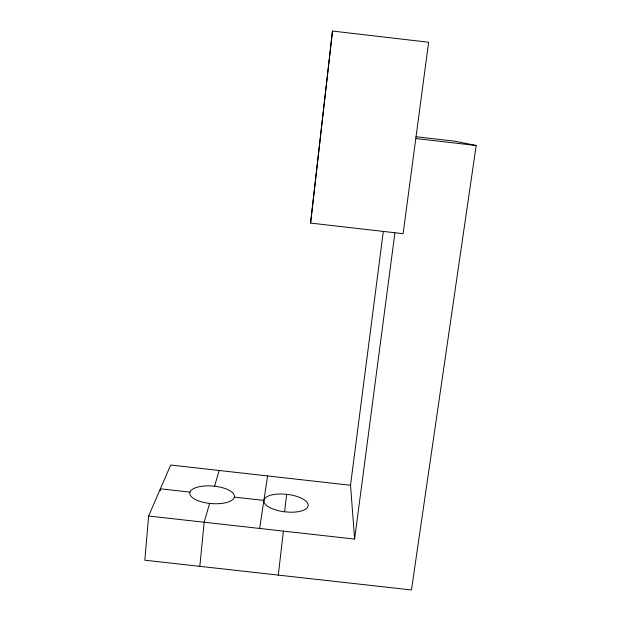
<?xml version="1.0" encoding="UTF-8"?>
<svg xmlns="http://www.w3.org/2000/svg" width="621" height="621" viewBox="0 0 621 621"><rect width="100%" height="100%" fill="white"/><g stroke="black" fill="none" stroke-linecap="round" stroke-linejoin="round"><path stroke-width="0.93" d="M148.629 516.028L354.614 539.082L350.523 485.257L170.674 465.036L148.629 516.028L144.825 560.204L411.467 589.95L476.175 145.508L455.216 141.254L415.954 136.713M160.226 490.73L160.397 488.805L189.987 492.119M199.822 566.336L204.162 522.238L209.619 503.398M310.585 223.079L332.491 31.05L428.63 42.244L403.114 233.69L310.585 223.079L332.491 31.05M284.628 511.681L286.63 494.347M278.301 575.093L283.401 531.11M350.523 485.257L383.266 231.788M354.614 539.082L394.894 232.999M259.64 528.455L267.589 475.934M214.594 486.212L219.151 470.485M234.334 497.095A22.379 8.787 4.6 0 1 199.271 501.147A22.379 8.787 4.6 0 1 202.71 486.173A22.379 8.787 4.6 0 1 234.334 497.095L263.886 500.417A22.294 8.81 6.6 0 0 284.371 511.774L290.279 512.209A22.294 8.81 6.6 0 0 308.132 504.718A22.294 8.81 6.6 0 0 287.616 494.417L281.965 493.99A22.294 8.81 6.6 0 0 263.948 500.099M416.039 138.561L476.175 145.508"/></g></svg>
